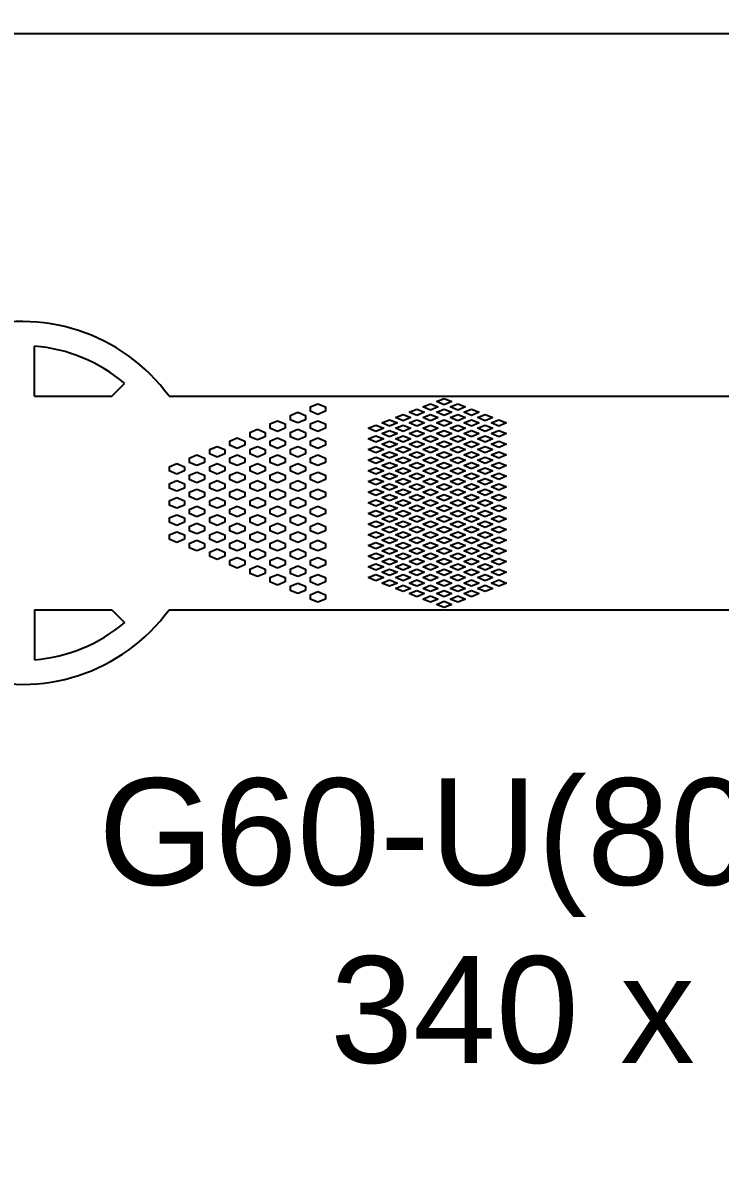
# Model space of a CAD drawing. Header units: inches. Extents: x -271009 to 5700, y -37000 to 38138.
# Drawn here: x -133900 to -130583, y 11850 to 17255 of the extents above; entities that cross this region are included whole.
import ezdxf

# ---------------------------------------------------------------- set-up
doc = ezdxf.new("R2010")
doc.units = ezdxf.units.IN
doc.header["$MEASUREMENT"] = 0
doc.styles.get("Standard").update_dxf_attribs({"font": 'arial.ttf'})

msp = doc.modelspace()

# ---------------------------------------------------------------- linework, layer by layer
for p, q in [((-133844, 15478.7), (-133844, 15716.8)), ((-133475.4, 15478.7), (-133415.1, 15539.1)), ((-133844, 15478.7), (-133475.4, 15478.7)), ((-133203.9, 15478.7), (-130247.5, 15478.7)), ((-131931.6, 15453.4), (-131895, 15468.6)), ((-131895, 15468.6), (-131858.5, 15453.4)), ((-132532.4, 15428), (-132495.9, 15443.2)), ((-132532.4, 15428), (-132532.4, 15407.7)), ((-132495.9, 15392.5), (-132532.4, 15407.7)), ((-132495.9, 15443.2), (-132459.4, 15428)), ((-132459.4, 15407.7), (-132495.9, 15392.5)), ((-132459.4, 15428), (-132459.4, 15407.7)), ((-132061.5, 15402.6), (-132024.9, 15417.8)), ((-132024.9, 15417.8), (-131988.4, 15402.6)), ((-131996.5, 15428), (-131960, 15443.2)), ((-131960, 15412.8), (-131996.5, 15428)), ((-131960, 15443.2), (-131923.4, 15428)), ((-131923.4, 15428), (-131960, 15412.8)), ((-131895, 15438.1), (-131931.6, 15453.4)), ((-131931.6, 15402.6), (-131895, 15417.8)), ((-131858.5, 15453.4), (-131895, 15438.1)), ((-131895, 15417.8), (-131858.5, 15402.6)), ((-131866.6, 15428), (-131830.1, 15443.2)), ((-131830.1, 15412.8), (-131866.6, 15428)), ((-131830.1, 15443.2), (-131793.5, 15428)), ((-131793.5, 15428), (-131830.1, 15412.8)), ((-131801.6, 15402.6), (-131765.1, 15417.8)), ((-131765.1, 15417.8), (-131728.6, 15402.6)), ((-132724.3, 15346.8), (-132687.7, 15362)), ((-132687.7, 15362), (-132651.2, 15346.8)), ((-132628.3, 15387.4), (-132591.8, 15402.6)), ((-132628.3, 15387.4), (-132628.3, 15367.1)), ((-132591.8, 15351.9), (-132628.3, 15367.1)), ((-132591.8, 15402.6), (-132555.3, 15387.4)), ((-132555.3, 15367.1), (-132591.8, 15351.9)), ((-132555.3, 15387.4), (-132555.3, 15367.1)), ((-132532.4, 15346.8), (-132495.9, 15362)), ((-132495.9, 15362), (-132459.4, 15346.8)), ((-132191.4, 15351.9), (-132154.9, 15367.1)), ((-132154.9, 15336.6), (-132191.4, 15351.9)), ((-132154.9, 15367.1), (-132118.3, 15351.9)), ((-132118.3, 15351.9), (-132154.9, 15336.6)), ((-132126.4, 15377.2), (-132089.9, 15392.5)), ((-132089.9, 15362), (-132126.4, 15377.2)), ((-132089.9, 15392.5), (-132053.4, 15377.2)), ((-132053.4, 15377.2), (-132089.9, 15362)), ((-132024.9, 15387.4), (-132061.5, 15402.6)), ((-132061.5, 15351.9), (-132024.9, 15367.1)), ((-132024.9, 15336.6), (-132061.5, 15351.9)), ((-131988.4, 15402.6), (-132024.9, 15387.4)), ((-132024.9, 15367.1), (-131988.4, 15351.9)), ((-131988.4, 15351.9), (-132024.9, 15336.6)), ((-131996.5, 15377.2), (-131960, 15392.5)), ((-131960, 15362), (-131996.5, 15377.2)), ((-131960, 15392.5), (-131923.4, 15377.2)), ((-131923.4, 15377.2), (-131960, 15362)), ((-131895, 15387.4), (-131931.6, 15402.6)), ((-131931.6, 15351.9), (-131895, 15367.1)), ((-131895, 15336.6), (-131931.6, 15351.9)), ((-131858.5, 15402.6), (-131895, 15387.4)), ((-131895, 15367.1), (-131858.5, 15351.9)), ((-131858.5, 15351.9), (-131895, 15336.6)), ((-131866.6, 15377.2), (-131830.1, 15392.5)), ((-131830.1, 15362), (-131866.6, 15377.2)), ((-131830.1, 15392.5), (-131793.5, 15377.2)), ((-131793.5, 15377.2), (-131830.1, 15362)), ((-131765.1, 15387.4), (-131801.6, 15402.6)), ((-131801.6, 15351.9), (-131765.1, 15367.1)), ((-131765.1, 15336.6), (-131801.6, 15351.9)), ((-131728.6, 15402.6), (-131765.1, 15387.4)), ((-131765.1, 15367.1), (-131728.6, 15351.9)), ((-131728.6, 15351.9), (-131765.1, 15336.6)), ((-131736.7, 15377.2), (-131700.1, 15392.5)), ((-131700.1, 15362), (-131736.7, 15377.2)), ((-131700.1, 15392.5), (-131663.6, 15377.2)), ((-131663.6, 15377.2), (-131700.1, 15362)), ((-131671.7, 15351.9), (-131635.2, 15367.1)), ((-131635.2, 15336.6), (-131671.7, 15351.9)), ((-131635.2, 15367.1), (-131598.6, 15351.9)), ((-131598.6, 15351.9), (-131635.2, 15336.6)), ((-132820.2, 15306.2), (-132783.6, 15321.4)), ((-132820.2, 15306.2), (-132820.2, 15285.9)), ((-132783.6, 15321.4), (-132747.1, 15306.2)), ((-132747.1, 15306.2), (-132747.1, 15285.9)), ((-132724.3, 15346.8), (-132724.3, 15326.5)), ((-132687.7, 15311.3), (-132724.3, 15326.5)), ((-132651.2, 15326.5), (-132687.7, 15311.3)), ((-132651.2, 15346.8), (-132651.2, 15326.5)), ((-132628.3, 15306.2), (-132591.8, 15321.4)), ((-132628.3, 15306.2), (-132628.3, 15285.9)), ((-132591.8, 15321.4), (-132555.3, 15306.2)), ((-132555.3, 15306.2), (-132555.3, 15285.9)), ((-132532.4, 15346.8), (-132532.4, 15326.5)), ((-132495.9, 15311.3), (-132532.4, 15326.5)), ((-132459.4, 15326.5), (-132495.9, 15311.3)), ((-132459.4, 15346.8), (-132459.4, 15326.5)), ((-132256.4, 15326.5), (-132219.8, 15341.7)), ((-132219.8, 15311.3), (-132256.4, 15326.5)), ((-132219.8, 15341.7), (-132183.3, 15326.5)), ((-132183.3, 15326.5), (-132219.8, 15311.3)), ((-132191.4, 15301.1), (-132154.9, 15316.3)), ((-132154.9, 15285.9), (-132191.4, 15301.1)), ((-132154.9, 15316.3), (-132118.3, 15301.1)), ((-132118.3, 15301.1), (-132154.9, 15285.9)), ((-132126.4, 15326.5), (-132089.9, 15341.7)), ((-132089.9, 15311.3), (-132126.4, 15326.5)), ((-132089.9, 15341.7), (-132053.4, 15326.5)), ((-132053.4, 15326.5), (-132089.9, 15311.3)), ((-132061.5, 15301.1), (-132024.9, 15316.3)), ((-132024.9, 15285.9), (-132061.5, 15301.1)), ((-132024.9, 15316.3), (-131988.4, 15301.1)), ((-131988.4, 15301.1), (-132024.9, 15285.9)), ((-131996.5, 15326.5), (-131960, 15341.7)), ((-131960, 15311.3), (-131996.5, 15326.5)), ((-131960, 15341.7), (-131923.4, 15326.5)), ((-131923.4, 15326.5), (-131960, 15311.3)), ((-131931.6, 15301.1), (-131895, 15316.3)), ((-131895, 15285.9), (-131931.6, 15301.1)), ((-131895, 15316.3), (-131858.5, 15301.1)), ((-131858.5, 15301.1), (-131895, 15285.9)), ((-131866.6, 15326.5), (-131830.1, 15341.7)), ((-131830.1, 15311.3), (-131866.6, 15326.5)), ((-131830.1, 15341.7), (-131793.5, 15326.5)), ((-131793.5, 15326.5), (-131830.1, 15311.3)), ((-131801.6, 15301.1), (-131765.1, 15316.3)), ((-131765.1, 15285.9), (-131801.6, 15301.1)), ((-131765.1, 15316.3), (-131728.6, 15301.1)), ((-131728.6, 15301.1), (-131765.1, 15285.9)), ((-131736.7, 15326.5), (-131700.1, 15341.7)), ((-131700.1, 15311.3), (-131736.7, 15326.5)), ((-131700.1, 15341.7), (-131663.6, 15326.5)), ((-131663.6, 15326.5), (-131700.1, 15311.3)), ((-131671.7, 15301.1), (-131635.2, 15316.3)), ((-131635.2, 15285.9), (-131671.7, 15301.1)), ((-131635.2, 15316.3), (-131598.6, 15301.1)), ((-131598.6, 15301.1), (-131635.2, 15285.9)), ((-132916.1, 15265.6), (-132879.6, 15280.8)), ((-132916.1, 15265.6), (-132916.1, 15245.3)), ((-132879.6, 15230.1), (-132916.1, 15245.3)), ((-132879.6, 15280.8), (-132843, 15265.6)), ((-132843, 15245.3), (-132879.6, 15230.1)), ((-132843, 15265.6), (-132843, 15245.3)), ((-132783.6, 15270.7), (-132820.2, 15285.9)), ((-132747.1, 15285.9), (-132783.6, 15270.7)), ((-132724.3, 15265.6), (-132687.7, 15280.8)), ((-132724.3, 15265.6), (-132724.3, 15245.3)), ((-132687.7, 15230.1), (-132724.3, 15245.3)), ((-132687.7, 15280.8), (-132651.2, 15265.6)), ((-132651.2, 15245.3), (-132687.7, 15230.1)), ((-132651.2, 15265.6), (-132651.2, 15245.3)), ((-132591.8, 15270.7), (-132628.3, 15285.9)), ((-132555.3, 15285.9), (-132591.8, 15270.7)), ((-132532.4, 15265.6), (-132495.9, 15280.8)), ((-132532.4, 15265.6), (-132532.4, 15245.3)), ((-132495.9, 15230.1), (-132532.4, 15245.3)), ((-132495.9, 15280.8), (-132459.4, 15265.6)), ((-132459.4, 15245.3), (-132495.9, 15230.1)), ((-132459.4, 15265.6), (-132459.4, 15245.3)), ((-132256.4, 15275.7), (-132219.8, 15291)), ((-132219.8, 15260.5), (-132256.4, 15275.7)), ((-132219.8, 15291), (-132183.3, 15275.7)), ((-132183.3, 15275.7), (-132219.8, 15260.5)), ((-132191.4, 15250.4), (-132154.9, 15265.6)), ((-132154.9, 15235.1), (-132191.4, 15250.4)), ((-132154.9, 15265.6), (-132118.3, 15250.4)), ((-132118.3, 15250.4), (-132154.9, 15235.1)), ((-132126.4, 15275.7), (-132089.9, 15291)), ((-132089.9, 15260.5), (-132126.4, 15275.7)), ((-132089.9, 15291), (-132053.4, 15275.7)), ((-132053.4, 15275.7), (-132089.9, 15260.5)), ((-132061.5, 15250.4), (-132024.9, 15265.6)), ((-132024.9, 15235.1), (-132061.5, 15250.4)), ((-132024.9, 15265.6), (-131988.4, 15250.4)), ((-131988.4, 15250.4), (-132024.9, 15235.1)), ((-131996.5, 15275.7), (-131960, 15291)), ((-131960, 15260.5), (-131996.5, 15275.7)), ((-131960, 15291), (-131923.4, 15275.7)), ((-131923.4, 15275.7), (-131960, 15260.5)), ((-131931.6, 15250.4), (-131895, 15265.6)), ((-131895, 15235.1), (-131931.6, 15250.4)), ((-131895, 15265.6), (-131858.5, 15250.4)), ((-131858.5, 15250.4), (-131895, 15235.1)), ((-131866.6, 15275.7), (-131830.1, 15291)), ((-131830.1, 15260.5), (-131866.6, 15275.7)), ((-131830.1, 15291), (-131793.5, 15275.7)), ((-131793.5, 15275.7), (-131830.1, 15260.5)), ((-131801.6, 15250.4), (-131765.1, 15265.6)), ((-131765.1, 15235.1), (-131801.6, 15250.4)), ((-131765.1, 15265.6), (-131728.6, 15250.4)), ((-131728.6, 15250.4), (-131765.1, 15235.1)), ((-131736.7, 15275.7), (-131700.1, 15291)), ((-131700.1, 15260.5), (-131736.7, 15275.7)), ((-131700.1, 15291), (-131663.6, 15275.7)), ((-131663.6, 15275.7), (-131700.1, 15260.5)), ((-131671.7, 15250.4), (-131635.2, 15265.6)), ((-131635.2, 15235.1), (-131671.7, 15250.4)), ((-131635.2, 15265.6), (-131598.6, 15250.4)), ((-131598.6, 15250.4), (-131635.2, 15235.1)), ((-133107.9, 15184.4), (-133071.4, 15199.6)), ((-133071.4, 15199.6), (-133034.9, 15184.4)), ((-133012, 15225), (-132975.5, 15240.2)), ((-133012, 15225), (-133012, 15204.7)), ((-132975.5, 15189.5), (-133012, 15204.7)), ((-132975.5, 15240.2), (-132938.9, 15225)), ((-132938.9, 15204.7), (-132975.5, 15189.5)), ((-132938.9, 15225), (-132938.9, 15204.7)), ((-132916.1, 15184.4), (-132879.6, 15199.6)), ((-132879.6, 15199.6), (-132843, 15184.4)), ((-132820.2, 15225), (-132783.6, 15240.2)), ((-132820.2, 15225), (-132820.2, 15204.7)), ((-132783.6, 15189.5), (-132820.2, 15204.7)), ((-132783.6, 15240.2), (-132747.1, 15225)), ((-132747.1, 15204.7), (-132783.6, 15189.5)), ((-132747.1, 15225), (-132747.1, 15204.7)), ((-132724.3, 15184.4), (-132687.7, 15199.6)), ((-132687.7, 15199.6), (-132651.2, 15184.4)), ((-132628.3, 15225), (-132591.8, 15240.2)), ((-132628.3, 15225), (-132628.3, 15204.7)), ((-132591.8, 15189.5), (-132628.3, 15204.7)), ((-132591.8, 15240.2), (-132555.3, 15225)), ((-132555.3, 15204.7), (-132591.8, 15189.5)), ((-132555.3, 15225), (-132555.3, 15204.7)), ((-132532.4, 15184.4), (-132495.9, 15199.6)), ((-132495.9, 15199.6), (-132459.4, 15184.4)), ((-132256.4, 15225), (-132219.8, 15240.2)), ((-132219.8, 15209.8), (-132256.4, 15225)), ((-132256.4, 15174.2), (-132219.8, 15189.5)), ((-132219.8, 15240.2), (-132183.3, 15225)), ((-132183.3, 15225), (-132219.8, 15209.8)), ((-132219.8, 15189.5), (-132183.3, 15174.2)), ((-132191.4, 15199.6), (-132154.9, 15214.8)), ((-132154.9, 15184.4), (-132191.4, 15199.6)), ((-132154.9, 15214.8), (-132118.3, 15199.6)), ((-132118.3, 15199.6), (-132154.9, 15184.4)), ((-132126.4, 15225), (-132089.9, 15240.2)), ((-132089.9, 15209.8), (-132126.4, 15225)), ((-132126.4, 15174.2), (-132089.9, 15189.5)), ((-132089.9, 15240.2), (-132053.4, 15225)), ((-132053.4, 15225), (-132089.9, 15209.8)), ((-132089.9, 15189.5), (-132053.4, 15174.2)), ((-132061.5, 15199.6), (-132024.9, 15214.8)), ((-132024.9, 15184.4), (-132061.5, 15199.6)), ((-132024.9, 15214.8), (-131988.4, 15199.6)), ((-131988.4, 15199.6), (-132024.9, 15184.4)), ((-131996.5, 15225), (-131960, 15240.2)), ((-131960, 15209.8), (-131996.5, 15225)), ((-131996.5, 15174.2), (-131960, 15189.5)), ((-131960, 15240.2), (-131923.4, 15225)), ((-131923.4, 15225), (-131960, 15209.8)), ((-131960, 15189.5), (-131923.4, 15174.2)), ((-131931.6, 15199.6), (-131895, 15214.8)), ((-131895, 15184.4), (-131931.6, 15199.6)), ((-131895, 15214.8), (-131858.5, 15199.6)), ((-131858.5, 15199.6), (-131895, 15184.4)), ((-131866.6, 15225), (-131830.1, 15240.2)), ((-131830.1, 15209.8), (-131866.6, 15225)), ((-131866.6, 15174.2), (-131830.1, 15189.5)), ((-131830.1, 15240.2), (-131793.5, 15225)), ((-131793.5, 15225), (-131830.1, 15209.8)), ((-131830.1, 15189.5), (-131793.5, 15174.2)), ((-131801.6, 15199.6), (-131765.1, 15214.8)), ((-131765.1, 15184.4), (-131801.6, 15199.6)), ((-131765.1, 15214.8), (-131728.6, 15199.6)), ((-131728.6, 15199.6), (-131765.1, 15184.4)), ((-131736.7, 15225), (-131700.1, 15240.2)), ((-131700.1, 15209.8), (-131736.7, 15225)), ((-131736.7, 15174.2), (-131700.1, 15189.5)), ((-131700.1, 15240.2), (-131663.6, 15225)), ((-131663.6, 15225), (-131700.1, 15209.8)), ((-131700.1, 15189.5), (-131663.6, 15174.2)), ((-131671.7, 15199.6), (-131635.2, 15214.8)), ((-131635.2, 15184.4), (-131671.7, 15199.6)), ((-131635.2, 15214.8), (-131598.6, 15199.6)), ((-131598.6, 15199.6), (-131635.2, 15184.4)), ((-133203.9, 15143.8), (-133167.3, 15159)), ((-133203.9, 15143.8), (-133203.9, 15123.5)), ((-133167.3, 15159), (-133130.8, 15143.8)), ((-133130.8, 15143.8), (-133130.8, 15123.5)), ((-133107.9, 15184.4), (-133107.9, 15164.1)), ((-133071.4, 15148.9), (-133107.9, 15164.1)), ((-133034.9, 15164.1), (-133071.4, 15148.9)), ((-133034.9, 15184.4), (-133034.9, 15164.1)), ((-133012, 15143.8), (-132975.5, 15159)), ((-133012, 15143.8), (-133012, 15123.5)), ((-132975.5, 15159), (-132938.9, 15143.8)), ((-132938.9, 15143.8), (-132938.9, 15123.5)), ((-132916.1, 15184.4), (-132916.1, 15164.1)), ((-132879.6, 15148.9), (-132916.1, 15164.1)), ((-132843, 15164.1), (-132879.6, 15148.9)), ((-132843, 15184.4), (-132843, 15164.1)), ((-132820.2, 15143.8), (-132783.6, 15159)), ((-132820.2, 15143.8), (-132820.2, 15123.5)), ((-132783.6, 15159), (-132747.1, 15143.8)), ((-132747.1, 15143.8), (-132747.1, 15123.5)), ((-132724.3, 15184.4), (-132724.3, 15164.1)), ((-132687.7, 15148.9), (-132724.3, 15164.1)), ((-132651.2, 15164.1), (-132687.7, 15148.9)), ((-132651.2, 15184.4), (-132651.2, 15164.1)), ((-132628.3, 15143.8), (-132591.8, 15159)), ((-132628.3, 15143.8), (-132628.3, 15123.5)), ((-132591.8, 15159), (-132555.3, 15143.8)), ((-132555.3, 15143.8), (-132555.3, 15123.5)), ((-132532.4, 15184.4), (-132532.4, 15164.1)), ((-132495.9, 15148.9), (-132532.4, 15164.1)), ((-132459.4, 15164.1), (-132495.9, 15148.9)), ((-132459.4, 15184.4), (-132459.4, 15164.1)), ((-132219.8, 15159), (-132256.4, 15174.2)), ((-132256.4, 15123.5), (-132219.8, 15138.7)), ((-132183.3, 15174.2), (-132219.8, 15159)), ((-132219.8, 15138.7), (-132183.3, 15123.5)), ((-132191.4, 15148.9), (-132154.9, 15164.1)), ((-132154.9, 15133.6), (-132191.4, 15148.9)), ((-132154.9, 15164.1), (-132118.3, 15148.9)), ((-132118.3, 15148.9), (-132154.9, 15133.6)), ((-132089.9, 15159), (-132126.4, 15174.2)), ((-132126.4, 15123.5), (-132089.9, 15138.7)), ((-132053.4, 15174.2), (-132089.9, 15159)), ((-132089.9, 15138.7), (-132053.4, 15123.5)), ((-132061.5, 15148.9), (-132024.9, 15164.1)), ((-132024.9, 15133.6), (-132061.5, 15148.9)), ((-132024.9, 15164.1), (-131988.4, 15148.9)), ((-131988.4, 15148.9), (-132024.9, 15133.6)), ((-131960, 15159), (-131996.5, 15174.2)), ((-131996.5, 15123.5), (-131960, 15138.7)), ((-131923.4, 15174.2), (-131960, 15159)), ((-131960, 15138.7), (-131923.4, 15123.5)), ((-131931.6, 15148.9), (-131895, 15164.1)), ((-131895, 15133.6), (-131931.6, 15148.9)), ((-131895, 15164.1), (-131858.5, 15148.9)), ((-131858.5, 15148.9), (-131895, 15133.6)), ((-131830.1, 15159), (-131866.6, 15174.2)), ((-131866.6, 15123.5), (-131830.1, 15138.7)), ((-131793.5, 15174.2), (-131830.1, 15159)), ((-131830.1, 15138.7), (-131793.5, 15123.5)), ((-131801.6, 15148.9), (-131765.1, 15164.1)), ((-131765.1, 15133.6), (-131801.6, 15148.9)), ((-131765.1, 15164.1), (-131728.6, 15148.9)), ((-131728.6, 15148.9), (-131765.1, 15133.6)), ((-131700.1, 15159), (-131736.7, 15174.2)), ((-131736.7, 15123.5), (-131700.1, 15138.7)), ((-131663.6, 15174.2), (-131700.1, 15159)), ((-131700.1, 15138.7), (-131663.6, 15123.5)), ((-131671.7, 15148.9), (-131635.2, 15164.1)), ((-131635.2, 15133.6), (-131671.7, 15148.9)), ((-131635.2, 15164.1), (-131598.6, 15148.9)), ((-131598.6, 15148.9), (-131635.2, 15133.6)), ((-133167.3, 15108.3), (-133203.9, 15123.5)), ((-133130.8, 15123.5), (-133167.3, 15108.3)), ((-133107.9, 15103.2), (-133071.4, 15118.4)), ((-133107.9, 15103.2), (-133107.9, 15082.9)), ((-133071.4, 15067.7), (-133107.9, 15082.9)), ((-133071.4, 15118.4), (-133034.9, 15103.2)), ((-133034.9, 15082.9), (-133071.4, 15067.7)), ((-133034.9, 15103.2), (-133034.9, 15082.9)), ((-132975.5, 15108.3), (-133012, 15123.5)), ((-132938.9, 15123.5), (-132975.5, 15108.3)), ((-132916.1, 15103.2), (-132879.6, 15118.4)), ((-132916.1, 15103.2), (-132916.1, 15082.9)), ((-132879.6, 15067.7), (-132916.1, 15082.9)), ((-132879.6, 15118.4), (-132843, 15103.2)), ((-132843, 15082.9), (-132879.6, 15067.7)), ((-132843, 15103.2), (-132843, 15082.9)), ((-132783.6, 15108.3), (-132820.2, 15123.5)), ((-132747.1, 15123.5), (-132783.6, 15108.3)), ((-132724.3, 15103.2), (-132687.7, 15118.4)), ((-132724.3, 15103.2), (-132724.3, 15082.9)), ((-132687.7, 15067.7), (-132724.3, 15082.9)), ((-132687.7, 15118.4), (-132651.2, 15103.2)), ((-132651.2, 15082.9), (-132687.7, 15067.7)), ((-132651.2, 15103.2), (-132651.2, 15082.9)), ((-132591.8, 15108.3), (-132628.3, 15123.5)), ((-132555.3, 15123.5), (-132591.8, 15108.3)), ((-132532.4, 15103.2), (-132495.9, 15118.4)), ((-132532.4, 15103.2), (-132532.4, 15082.9)), ((-132495.9, 15067.7), (-132532.4, 15082.9)), ((-132495.9, 15118.4), (-132459.4, 15103.2)), ((-132459.4, 15082.9), (-132495.9, 15067.7)), ((-132459.4, 15103.2), (-132459.4, 15082.9)), ((-132219.8, 15108.3), (-132256.4, 15123.5)), ((-132256.4, 15072.7), (-132219.8, 15088)), ((-132183.3, 15123.5), (-132219.8, 15108.3)), ((-132219.8, 15088), (-132183.3, 15072.7)), ((-132191.4, 15098.1), (-132154.9, 15113.3)), ((-132154.9, 15082.9), (-132191.4, 15098.1)), ((-132154.9, 15113.3), (-132118.3, 15098.1)), ((-132118.3, 15098.1), (-132154.9, 15082.9)), ((-132089.9, 15108.3), (-132126.4, 15123.5)), ((-132126.4, 15072.7), (-132089.9, 15088)), ((-132053.4, 15123.5), (-132089.9, 15108.3)), ((-132089.9, 15088), (-132053.4, 15072.7)), ((-132061.5, 15098.1), (-132024.9, 15113.3)), ((-132024.9, 15082.9), (-132061.5, 15098.1)), ((-132024.9, 15113.3), (-131988.4, 15098.1)), ((-131988.4, 15098.1), (-132024.9, 15082.9)), ((-131960, 15108.3), (-131996.5, 15123.5)), ((-131996.5, 15072.7), (-131960, 15088)), ((-131923.4, 15123.5), (-131960, 15108.3)), ((-131960, 15088), (-131923.4, 15072.7)), ((-131931.6, 15098.1), (-131895, 15113.3)), ((-131895, 15082.9), (-131931.6, 15098.1)), ((-131895, 15113.3), (-131858.5, 15098.1)), ((-131858.5, 15098.1), (-131895, 15082.9)), ((-131830.1, 15108.3), (-131866.6, 15123.5)), ((-131866.6, 15072.7), (-131830.1, 15088)), ((-131793.5, 15123.5), (-131830.1, 15108.3)), ((-131830.1, 15088), (-131793.5, 15072.7)), ((-131801.6, 15098.1), (-131765.1, 15113.3)), ((-131765.1, 15082.9), (-131801.6, 15098.1)), ((-131765.1, 15113.3), (-131728.6, 15098.1)), ((-131728.6, 15098.1), (-131765.1, 15082.9)), ((-131700.1, 15108.3), (-131736.7, 15123.5)), ((-131736.7, 15072.7), (-131700.1, 15088)), ((-131663.6, 15123.5), (-131700.1, 15108.3)), ((-131700.1, 15088), (-131663.6, 15072.7)), ((-131671.7, 15098.1), (-131635.2, 15113.3)), ((-131635.2, 15082.9), (-131671.7, 15098.1)), ((-131635.2, 15113.3), (-131598.6, 15098.1)), ((-131598.6, 15098.1), (-131635.2, 15082.9)), ((-133203.9, 15062.6), (-133167.3, 15077.8)), ((-133203.9, 15062.6), (-133203.9, 15042.3)), ((-133167.3, 15027.1), (-133203.9, 15042.3)), ((-133167.3, 15077.8), (-133130.8, 15062.6)), ((-133130.8, 15042.3), (-133167.3, 15027.1)), ((-133130.8, 15062.6), (-133130.8, 15042.3)), ((-133107.9, 15022), (-133071.4, 15037.2)), ((-133071.4, 15037.2), (-133034.9, 15022)), ((-133012, 15062.6), (-132975.5, 15077.8)), ((-133012, 15062.6), (-133012, 15042.3)), ((-132975.5, 15027.1), (-133012, 15042.3)), ((-132975.5, 15077.8), (-132938.9, 15062.6)), ((-132938.9, 15042.3), (-132975.5, 15027.1)), ((-132938.9, 15062.6), (-132938.9, 15042.3)), ((-132916.1, 15022), (-132879.6, 15037.2)), ((-132879.6, 15037.2), (-132843, 15022)), ((-132820.2, 15062.6), (-132783.6, 15077.8)), ((-132820.2, 15062.6), (-132820.2, 15042.3)), ((-132783.6, 15027.1), (-132820.2, 15042.3)), ((-132783.6, 15077.8), (-132747.1, 15062.6)), ((-132747.1, 15042.3), (-132783.6, 15027.1)), ((-132747.1, 15062.6), (-132747.1, 15042.3)), ((-132724.3, 15022), (-132687.7, 15037.2)), ((-132687.7, 15037.2), (-132651.2, 15022)), ((-132628.3, 15062.6), (-132591.8, 15077.8)), ((-132628.3, 15062.6), (-132628.3, 15042.3)), ((-132591.8, 15027.1), (-132628.3, 15042.3)), ((-132591.8, 15077.8), (-132555.3, 15062.6)), ((-132555.3, 15042.3), (-132591.8, 15027.1)), ((-132555.3, 15062.6), (-132555.3, 15042.3)), ((-132532.4, 15022), (-132495.9, 15037.2)), ((-132495.9, 15037.2), (-132459.4, 15022)), ((-132219.8, 15057.5), (-132256.4, 15072.7)), ((-132256.4, 15022), (-132219.8, 15037.2)), ((-132183.3, 15072.7), (-132219.8, 15057.5)), ((-132219.8, 15037.2), (-132183.3, 15022)), ((-132191.4, 15047.4), (-132154.9, 15062.6)), ((-132154.9, 15032.1), (-132191.4, 15047.4)), ((-132154.9, 15062.6), (-132118.3, 15047.4)), ((-132118.3, 15047.4), (-132154.9, 15032.1)), ((-132089.9, 15057.5), (-132126.4, 15072.7)), ((-132126.4, 15022), (-132089.9, 15037.2)), ((-132053.4, 15072.7), (-132089.9, 15057.5)), ((-132089.9, 15037.2), (-132053.4, 15022)), ((-132061.5, 15047.4), (-132024.9, 15062.6)), ((-132024.9, 15032.1), (-132061.5, 15047.4)), ((-132024.9, 15062.6), (-131988.4, 15047.4)), ((-131988.4, 15047.4), (-132024.9, 15032.1)), ((-131960, 15057.5), (-131996.5, 15072.7)), ((-131996.5, 15022), (-131960, 15037.2)), ((-131923.4, 15072.7), (-131960, 15057.5)), ((-131960, 15037.2), (-131923.4, 15022)), ((-131931.6, 15047.4), (-131895, 15062.6)), ((-131895, 15032.1), (-131931.6, 15047.4)), ((-131895, 15062.6), (-131858.5, 15047.4)), ((-131858.5, 15047.4), (-131895, 15032.1)), ((-131830.1, 15057.5), (-131866.6, 15072.7)), ((-131866.6, 15022), (-131830.1, 15037.2)), ((-131793.5, 15072.7), (-131830.1, 15057.5)), ((-131830.1, 15037.2), (-131793.5, 15022)), ((-131801.6, 15047.4), (-131765.1, 15062.6)), ((-131765.1, 15032.1), (-131801.6, 15047.4)), ((-131765.1, 15062.6), (-131728.6, 15047.4)), ((-131728.6, 15047.4), (-131765.1, 15032.1)), ((-131700.1, 15057.5), (-131736.7, 15072.7)), ((-131736.7, 15022), (-131700.1, 15037.2)), ((-131663.6, 15072.7), (-131700.1, 15057.5)), ((-131700.1, 15037.2), (-131663.6, 15022)), ((-131671.7, 15047.4), (-131635.2, 15062.6)), ((-131635.2, 15032.1), (-131671.7, 15047.4)), ((-131635.2, 15062.6), (-131598.6, 15047.4)), ((-131598.6, 15047.4), (-131635.2, 15032.1)), ((-133203.9, 14981.4), (-133167.3, 14996.6)), ((-133203.9, 14981.4), (-133203.9, 14961.1)), ((-133167.3, 14996.6), (-133130.8, 14981.4)), ((-133130.8, 14981.4), (-133130.8, 14961.1)), ((-133107.9, 15022), (-133107.9, 15001.7)), ((-133071.4, 14986.5), (-133107.9, 15001.7)), ((-133034.9, 15001.7), (-133071.4, 14986.5)), ((-133034.9, 15022), (-133034.9, 15001.7)), ((-133012, 14981.4), (-132975.5, 14996.6)), ((-133012, 14981.4), (-133012, 14961.1)), ((-132975.5, 14996.6), (-132938.9, 14981.4)), ((-132938.9, 14981.4), (-132938.9, 14961.1)), ((-132916.1, 15022), (-132916.1, 15001.7)), ((-132879.6, 14986.5), (-132916.1, 15001.7)), ((-132843, 15001.7), (-132879.6, 14986.5)), ((-132843, 15022), (-132843, 15001.7)), ((-132820.2, 14981.4), (-132783.6, 14996.6)), ((-132820.2, 14981.4), (-132820.2, 14961.1)), ((-132783.6, 14996.6), (-132747.1, 14981.4)), ((-132747.1, 14981.4), (-132747.1, 14961.1)), ((-132724.3, 15022), (-132724.3, 15001.7)), ((-132687.7, 14986.5), (-132724.3, 15001.7)), ((-132651.2, 15001.7), (-132687.7, 14986.5)), ((-132651.2, 15022), (-132651.2, 15001.7)), ((-132628.3, 14981.4), (-132591.8, 14996.6)), ((-132628.3, 14981.4), (-132628.3, 14961.1)), ((-132591.8, 14996.6), (-132555.3, 14981.4)), ((-132555.3, 14981.4), (-132555.3, 14961.1)), ((-132532.4, 15022), (-132532.4, 15001.7)), ((-132495.9, 14986.5), (-132532.4, 15001.7)), ((-132459.4, 15001.7), (-132495.9, 14986.5)), ((-132459.4, 15022), (-132459.4, 15001.7)), ((-132219.8, 15006.8), (-132256.4, 15022)), ((-132256.4, 14971.2), (-132219.8, 14986.5)), ((-132183.3, 15022), (-132219.8, 15006.8)), ((-132219.8, 14986.5), (-132183.3, 14971.2)), ((-132191.4, 14996.6), (-132154.9, 15011.8)), ((-132154.9, 14981.4), (-132191.4, 14996.6)), ((-132154.9, 15011.8), (-132118.3, 14996.6)), ((-132118.3, 14996.6), (-132154.9, 14981.4)), ((-132089.9, 15006.8), (-132126.4, 15022)), ((-132126.4, 14971.2), (-132089.9, 14986.5)), ((-132053.4, 15022), (-132089.9, 15006.8)), ((-132089.9, 14986.5), (-132053.4, 14971.2)), ((-132061.5, 14996.6), (-132024.9, 15011.8)), ((-132024.9, 14981.4), (-132061.5, 14996.6)), ((-132024.9, 15011.8), (-131988.4, 14996.6)), ((-131988.4, 14996.6), (-132024.9, 14981.4)), ((-131960, 15006.8), (-131996.5, 15022)), ((-131996.5, 14971.2), (-131960, 14986.5)), ((-131923.4, 15022), (-131960, 15006.8)), ((-131960, 14986.5), (-131923.4, 14971.2)), ((-131931.6, 14996.6), (-131895, 15011.8)), ((-131895, 14981.4), (-131931.6, 14996.6)), ((-131895, 15011.8), (-131858.5, 14996.6)), ((-131858.5, 14996.6), (-131895, 14981.4)), ((-131830.1, 15006.8), (-131866.6, 15022)), ((-131866.6, 14971.2), (-131830.1, 14986.5)), ((-131793.5, 15022), (-131830.1, 15006.8)), ((-131830.1, 14986.5), (-131793.5, 14971.2)), ((-131801.6, 14996.6), (-131765.1, 15011.8)), ((-131765.1, 14981.4), (-131801.6, 14996.6)), ((-131765.1, 15011.8), (-131728.6, 14996.6)), ((-131728.6, 14996.6), (-131765.1, 14981.4)), ((-131700.1, 15006.8), (-131736.7, 15022)), ((-131736.7, 14971.2), (-131700.1, 14986.5)), ((-131663.6, 15022), (-131700.1, 15006.8)), ((-131700.1, 14986.5), (-131663.6, 14971.2)), ((-131671.7, 14996.6), (-131635.2, 15011.8)), ((-131635.2, 14981.4), (-131671.7, 14996.6)), ((-131635.2, 15011.8), (-131598.6, 14996.6)), ((-131598.6, 14996.6), (-131635.2, 14981.4)), ((-133167.3, 14945.9), (-133203.9, 14961.1)), ((-133130.8, 14961.1), (-133167.3, 14945.9)), ((-133107.9, 14940.8), (-133071.4, 14956)), ((-133107.9, 14940.8), (-133107.9, 14920.5)), ((-133071.4, 14905.3), (-133107.9, 14920.5)), ((-133071.4, 14956), (-133034.9, 14940.8)), ((-133034.9, 14920.5), (-133071.4, 14905.3)), ((-133034.9, 14940.8), (-133034.9, 14920.5)), ((-132975.5, 14945.9), (-133012, 14961.1)), ((-132938.9, 14961.1), (-132975.5, 14945.9)), ((-132916.1, 14940.8), (-132879.6, 14956)), ((-132916.1, 14940.8), (-132916.1, 14920.5)), ((-132879.6, 14905.3), (-132916.1, 14920.5)), ((-132879.6, 14956), (-132843, 14940.8)), ((-132843, 14920.5), (-132879.6, 14905.3)), ((-132843, 14940.8), (-132843, 14920.5)), ((-132783.6, 14945.9), (-132820.2, 14961.1)), ((-132747.1, 14961.1), (-132783.6, 14945.9)), ((-132724.3, 14940.8), (-132687.7, 14956)), ((-132724.3, 14940.8), (-132724.3, 14920.5)), ((-132687.7, 14905.3), (-132724.3, 14920.5)), ((-132687.7, 14956), (-132651.2, 14940.8)), ((-132651.2, 14920.5), (-132687.7, 14905.3)), ((-132651.2, 14940.8), (-132651.2, 14920.5)), ((-132591.8, 14945.9), (-132628.3, 14961.1)), ((-132555.3, 14961.1), (-132591.8, 14945.9)), ((-132532.4, 14940.8), (-132495.9, 14956)), ((-132532.4, 14940.8), (-132532.4, 14920.5)), ((-132495.9, 14905.3), (-132532.4, 14920.5)), ((-132495.9, 14956), (-132459.4, 14940.8)), ((-132459.4, 14920.5), (-132495.9, 14905.3)), ((-132459.4, 14940.8), (-132459.4, 14920.5)), ((-132219.8, 14956), (-132256.4, 14971.2)), ((-132256.4, 14920.5), (-132219.8, 14935.7)), ((-132219.8, 14905.3), (-132256.4, 14920.5)), ((-132183.3, 14971.2), (-132219.8, 14956)), ((-132219.8, 14935.7), (-132183.3, 14920.5)), ((-132183.3, 14920.5), (-132219.8, 14905.3)), ((-132191.4, 14945.9), (-132154.9, 14961.1)), ((-132154.9, 14930.6), (-132191.4, 14945.9)), ((-132154.9, 14961.1), (-132118.3, 14945.9)), ((-132118.3, 14945.9), (-132154.9, 14930.6)), ((-132089.9, 14956), (-132126.4, 14971.2)), ((-132126.4, 14920.5), (-132089.9, 14935.7)), ((-132089.9, 14905.3), (-132126.4, 14920.5)), ((-132053.4, 14971.2), (-132089.9, 14956)), ((-132089.9, 14935.7), (-132053.4, 14920.5)), ((-132053.4, 14920.5), (-132089.9, 14905.3)), ((-132061.5, 14945.9), (-132024.9, 14961.1)), ((-132024.9, 14930.6), (-132061.5, 14945.9)), ((-132024.9, 14961.1), (-131988.4, 14945.9)), ((-131988.4, 14945.9), (-132024.9, 14930.6)), ((-131960, 14956), (-131996.5, 14971.2)), ((-131996.5, 14920.5), (-131960, 14935.7)), ((-131960, 14905.3), (-131996.5, 14920.5)), ((-131923.4, 14971.2), (-131960, 14956)), ((-131960, 14935.7), (-131923.4, 14920.5)), ((-131923.4, 14920.5), (-131960, 14905.3)), ((-131931.6, 14945.9), (-131895, 14961.1)), ((-131895, 14930.6), (-131931.6, 14945.9)), ((-131895, 14961.1), (-131858.5, 14945.9)), ((-131858.5, 14945.9), (-131895, 14930.6)), ((-131830.1, 14956), (-131866.6, 14971.2)), ((-131866.6, 14920.5), (-131830.1, 14935.7)), ((-131830.1, 14905.3), (-131866.6, 14920.5)), ((-131793.5, 14971.2), (-131830.1, 14956)), ((-131830.1, 14935.7), (-131793.5, 14920.5)), ((-131793.5, 14920.5), (-131830.1, 14905.3)), ((-131801.6, 14945.9), (-131765.1, 14961.1)), ((-131765.1, 14930.6), (-131801.6, 14945.9)), ((-131765.1, 14961.1), (-131728.6, 14945.9)), ((-131728.6, 14945.9), (-131765.1, 14930.6)), ((-131700.1, 14956), (-131736.7, 14971.2)), ((-131736.7, 14920.5), (-131700.1, 14935.7)), ((-131700.1, 14905.3), (-131736.7, 14920.5)), ((-131663.6, 14971.2), (-131700.1, 14956)), ((-131700.1, 14935.7), (-131663.6, 14920.5)), ((-131663.6, 14920.5), (-131700.1, 14905.3)), ((-131671.7, 14945.9), (-131635.2, 14961.1)), ((-131635.2, 14930.6), (-131671.7, 14945.9)), ((-131635.2, 14961.1), (-131598.6, 14945.9)), ((-131598.6, 14945.9), (-131635.2, 14930.6)), ((-133203.9, 14900.2), (-133167.3, 14915.4)), ((-133203.9, 14900.2), (-133203.9, 14879.9)), ((-133167.3, 14864.7), (-133203.9, 14879.9)), ((-133167.3, 14915.4), (-133130.8, 14900.2)), ((-133130.8, 14879.9), (-133167.3, 14864.7)), ((-133130.8, 14900.2), (-133130.8, 14879.9)), ((-133107.9, 14859.6), (-133071.4, 14874.8)), ((-133071.4, 14874.8), (-133034.9, 14859.6)), ((-133012, 14900.2), (-132975.5, 14915.4)), ((-133012, 14900.2), (-133012, 14879.9)), ((-132975.5, 14864.7), (-133012, 14879.9)), ((-132975.5, 14915.4), (-132938.9, 14900.2)), ((-132938.9, 14879.9), (-132975.5, 14864.7)), ((-132938.9, 14900.2), (-132938.9, 14879.9)), ((-132916.1, 14859.6), (-132879.6, 14874.8)), ((-132879.6, 14874.8), (-132843, 14859.6)), ((-132820.2, 14900.2), (-132783.6, 14915.4)), ((-132820.2, 14900.2), (-132820.2, 14879.9)), ((-132783.6, 14864.7), (-132820.2, 14879.9)), ((-132783.6, 14915.4), (-132747.1, 14900.2)), ((-132747.1, 14879.9), (-132783.6, 14864.7)), ((-132747.1, 14900.2), (-132747.1, 14879.9)), ((-132724.3, 14859.6), (-132687.7, 14874.8)), ((-132687.7, 14874.8), (-132651.2, 14859.6)), ((-132628.3, 14900.2), (-132591.8, 14915.4)), ((-132628.3, 14900.2), (-132628.3, 14879.9)), ((-132591.8, 14864.7), (-132628.3, 14879.9)), ((-132591.8, 14915.4), (-132555.3, 14900.2)), ((-132555.3, 14879.9), (-132591.8, 14864.7)), ((-132555.3, 14900.2), (-132555.3, 14879.9)), ((-132532.4, 14859.6), (-132495.9, 14874.8)), ((-132495.9, 14874.8), (-132459.4, 14859.6)), ((-132256.4, 14869.7), (-132219.8, 14885)), ((-132219.8, 14854.5), (-132256.4, 14869.7)), ((-132219.8, 14885), (-132183.3, 14869.7)), ((-132183.3, 14869.7), (-132219.8, 14854.5)), ((-132191.4, 14895.1), (-132154.9, 14910.3)), ((-132154.9, 14879.9), (-132191.4, 14895.1)), ((-132154.9, 14910.3), (-132118.3, 14895.1)), ((-132118.3, 14895.1), (-132154.9, 14879.9)), ((-132126.4, 14869.7), (-132089.9, 14885)), ((-132089.9, 14854.5), (-132126.4, 14869.7)), ((-132089.9, 14885), (-132053.4, 14869.7)), ((-132053.4, 14869.7), (-132089.9, 14854.5)), ((-132061.5, 14895.1), (-132024.9, 14910.3)), ((-132024.9, 14879.9), (-132061.5, 14895.1)), ((-132024.9, 14910.3), (-131988.4, 14895.1)), ((-131988.4, 14895.1), (-132024.9, 14879.9)), ((-131996.5, 14869.7), (-131960, 14885)), ((-131960, 14854.5), (-131996.5, 14869.7)), ((-131960, 14885), (-131923.4, 14869.7)), ((-131923.4, 14869.7), (-131960, 14854.5)), ((-131931.6, 14895.1), (-131895, 14910.3)), ((-131895, 14879.9), (-131931.6, 14895.1)), ((-131895, 14910.3), (-131858.5, 14895.1)), ((-131858.5, 14895.1), (-131895, 14879.9)), ((-131866.6, 14869.7), (-131830.1, 14885)), ((-131830.1, 14854.5), (-131866.6, 14869.7)), ((-131830.1, 14885), (-131793.5, 14869.7)), ((-131793.5, 14869.7), (-131830.1, 14854.5)), ((-131801.6, 14895.1), (-131765.1, 14910.3)), ((-131765.1, 14879.9), (-131801.6, 14895.1)), ((-131765.1, 14910.3), (-131728.6, 14895.1)), ((-131728.6, 14895.1), (-131765.1, 14879.9)), ((-131736.7, 14869.7), (-131700.1, 14885)), ((-131700.1, 14854.5), (-131736.7, 14869.7)), ((-131700.1, 14885), (-131663.6, 14869.7)), ((-131663.6, 14869.7), (-131700.1, 14854.5)), ((-131671.7, 14895.1), (-131635.2, 14910.3)), ((-131635.2, 14879.9), (-131671.7, 14895.1)), ((-131635.2, 14910.3), (-131598.6, 14895.1)), ((-131598.6, 14895.1), (-131635.2, 14879.9)), ((-133203.9, 14819), (-133167.3, 14834.2)), ((-133203.9, 14819), (-133203.9, 14798.7)), ((-133167.3, 14834.2), (-133130.8, 14819)), ((-133130.8, 14819), (-133130.8, 14798.7)), ((-133107.9, 14859.6), (-133107.9, 14839.3)), ((-133071.4, 14824.1), (-133107.9, 14839.3)), ((-133034.9, 14839.3), (-133071.4, 14824.1)), ((-133034.9, 14859.6), (-133034.9, 14839.3)), ((-133012, 14819), (-132975.5, 14834.2)), ((-133012, 14819), (-133012, 14798.7)), ((-132975.5, 14834.2), (-132938.9, 14819)), ((-132938.9, 14819), (-132938.9, 14798.7)), ((-132916.1, 14859.6), (-132916.1, 14839.3)), ((-132879.6, 14824.1), (-132916.1, 14839.3)), ((-132843, 14839.3), (-132879.6, 14824.1)), ((-132843, 14859.6), (-132843, 14839.3)), ((-132820.2, 14819), (-132783.6, 14834.2)), ((-132820.2, 14819), (-132820.2, 14798.7)), ((-132783.6, 14834.2), (-132747.1, 14819)), ((-132747.1, 14819), (-132747.1, 14798.7)), ((-132724.3, 14859.6), (-132724.3, 14839.3)), ((-132687.7, 14824.1), (-132724.3, 14839.3)), ((-132651.2, 14839.3), (-132687.7, 14824.1)), ((-132651.2, 14859.6), (-132651.2, 14839.3)), ((-132628.3, 14819), (-132591.8, 14834.2)), ((-132628.3, 14819), (-132628.3, 14798.7)), ((-132591.8, 14834.2), (-132555.3, 14819)), ((-132555.3, 14819), (-132555.3, 14798.7)), ((-132532.4, 14859.6), (-132532.4, 14839.3)), ((-132495.9, 14824.1), (-132532.4, 14839.3)), ((-132459.4, 14839.3), (-132495.9, 14824.1)), ((-132459.4, 14859.6), (-132459.4, 14839.3)), ((-132256.4, 14819), (-132219.8, 14834.2)), ((-132219.8, 14803.8), (-132256.4, 14819)), ((-132219.8, 14834.2), (-132183.3, 14819)), ((-132183.3, 14819), (-132219.8, 14803.8)), ((-132191.4, 14844.4), (-132154.9, 14859.6)), ((-132154.9, 14829.1), (-132191.4, 14844.4)), ((-132154.9, 14859.6), (-132118.3, 14844.4)), ((-132118.3, 14844.4), (-132154.9, 14829.1)), ((-132126.4, 14819), (-132089.9, 14834.2)), ((-132089.9, 14803.8), (-132126.4, 14819)), ((-132089.9, 14834.2), (-132053.4, 14819)), ((-132053.4, 14819), (-132089.9, 14803.8)), ((-132061.5, 14844.4), (-132024.9, 14859.6)), ((-132024.9, 14829.1), (-132061.5, 14844.4)), ((-132024.9, 14859.6), (-131988.4, 14844.4)), ((-131988.4, 14844.4), (-132024.9, 14829.1)), ((-131996.5, 14819), (-131960, 14834.2)), ((-131960, 14803.8), (-131996.5, 14819)), ((-131960, 14834.2), (-131923.4, 14819)), ((-131923.4, 14819), (-131960, 14803.8)), ((-131931.6, 14844.4), (-131895, 14859.6)), ((-131895, 14829.1), (-131931.6, 14844.4)), ((-131895, 14859.6), (-131858.5, 14844.4)), ((-131858.5, 14844.4), (-131895, 14829.1)), ((-131866.6, 14819), (-131830.1, 14834.2)), ((-131830.1, 14803.8), (-131866.6, 14819)), ((-131830.1, 14834.2), (-131793.5, 14819)), ((-131793.5, 14819), (-131830.1, 14803.8)), ((-131801.6, 14844.4), (-131765.1, 14859.6)), ((-131765.1, 14829.1), (-131801.6, 14844.4)), ((-131765.1, 14859.6), (-131728.6, 14844.4)), ((-131728.6, 14844.4), (-131765.1, 14829.1)), ((-131736.7, 14819), (-131700.1, 14834.2)), ((-131700.1, 14803.8), (-131736.7, 14819)), ((-131700.1, 14834.2), (-131663.6, 14819)), ((-131663.6, 14819), (-131700.1, 14803.8)), ((-131671.7, 14844.4), (-131635.2, 14859.6)), ((-131635.2, 14829.1), (-131671.7, 14844.4)), ((-131635.2, 14859.6), (-131598.6, 14844.4)), ((-131598.6, 14844.4), (-131635.2, 14829.1)), ((-133167.3, 14783.5), (-133203.9, 14798.7)), ((-133130.8, 14798.7), (-133167.3, 14783.5)), ((-133107.9, 14778.4), (-133071.4, 14793.6)), ((-133107.9, 14778.4), (-133107.9, 14758.1)), ((-133071.4, 14742.9), (-133107.9, 14758.1)), ((-133071.4, 14793.6), (-133034.9, 14778.4)), ((-133034.9, 14758.1), (-133071.4, 14742.9)), ((-133034.9, 14778.4), (-133034.9, 14758.1)), ((-132975.5, 14783.5), (-133012, 14798.7)), ((-132938.9, 14798.7), (-132975.5, 14783.5)), ((-132916.1, 14778.4), (-132879.6, 14793.6)), ((-132916.1, 14778.4), (-132916.1, 14758.1)), ((-132879.6, 14742.9), (-132916.1, 14758.1)), ((-132879.6, 14793.6), (-132843, 14778.4)), ((-132843, 14758.1), (-132879.6, 14742.9)), ((-132843, 14778.4), (-132843, 14758.1)), ((-132783.6, 14783.5), (-132820.2, 14798.7)), ((-132747.1, 14798.7), (-132783.6, 14783.5)), ((-132724.3, 14778.4), (-132687.7, 14793.6)), ((-132724.3, 14778.4), (-132724.3, 14758.1)), ((-132687.7, 14742.9), (-132724.3, 14758.1)), ((-132687.7, 14793.6), (-132651.2, 14778.4)), ((-132651.2, 14758.1), (-132687.7, 14742.9)), ((-132651.2, 14778.4), (-132651.2, 14758.1)), ((-132591.8, 14783.5), (-132628.3, 14798.7)), ((-132555.3, 14798.7), (-132591.8, 14783.5)), ((-132532.4, 14778.4), (-132495.9, 14793.6)), ((-132532.4, 14778.4), (-132532.4, 14758.1)), ((-132495.9, 14742.9), (-132532.4, 14758.1)), ((-132495.9, 14793.6), (-132459.4, 14778.4)), ((-132459.4, 14758.1), (-132495.9, 14742.9)), ((-132459.4, 14778.4), (-132459.4, 14758.1)), ((-132256.4, 14768.2), (-132219.8, 14783.5)), ((-132219.8, 14753), (-132256.4, 14768.2)), ((-132219.8, 14783.5), (-132183.3, 14768.2)), ((-132183.3, 14768.2), (-132219.8, 14753)), ((-132191.4, 14793.6), (-132154.9, 14808.8)), ((-132154.9, 14778.4), (-132191.4, 14793.6)), ((-132191.4, 14742.9), (-132154.9, 14758.1)), ((-132154.9, 14808.8), (-132118.3, 14793.6)), ((-132118.3, 14793.6), (-132154.9, 14778.4)), ((-132154.9, 14758.1), (-132118.3, 14742.9)), ((-132126.4, 14768.2), (-132089.9, 14783.5)), ((-132089.9, 14753), (-132126.4, 14768.2)), ((-132089.9, 14783.5), (-132053.4, 14768.2)), ((-132053.4, 14768.2), (-132089.9, 14753)), ((-132061.5, 14793.6), (-132024.9, 14808.8)), ((-132024.9, 14778.4), (-132061.5, 14793.6)), ((-132061.5, 14742.9), (-132024.9, 14758.1)), ((-132024.9, 14808.8), (-131988.4, 14793.6)), ((-131988.4, 14793.6), (-132024.9, 14778.4)), ((-132024.9, 14758.1), (-131988.4, 14742.9)), ((-131996.5, 14768.2), (-131960, 14783.5)), ((-131960, 14753), (-131996.5, 14768.2)), ((-131960, 14783.5), (-131923.4, 14768.2)), ((-131923.4, 14768.2), (-131960, 14753)), ((-131931.6, 14793.6), (-131895, 14808.8)), ((-131895, 14778.4), (-131931.6, 14793.6)), ((-131931.6, 14742.9), (-131895, 14758.1)), ((-131895, 14808.8), (-131858.5, 14793.6)), ((-131858.5, 14793.6), (-131895, 14778.4)), ((-131895, 14758.1), (-131858.5, 14742.9)), ((-131866.6, 14768.2), (-131830.1, 14783.5)), ((-131830.1, 14753), (-131866.6, 14768.2)), ((-131830.1, 14783.5), (-131793.5, 14768.2)), ((-131793.5, 14768.2), (-131830.1, 14753)), ((-131801.6, 14793.6), (-131765.1, 14808.8)), ((-131765.1, 14778.4), (-131801.6, 14793.6)), ((-131801.6, 14742.9), (-131765.1, 14758.1)), ((-131765.1, 14808.8), (-131728.6, 14793.6)), ((-131728.6, 14793.6), (-131765.1, 14778.4)), ((-131765.1, 14758.1), (-131728.6, 14742.9)), ((-131736.7, 14768.2), (-131700.1, 14783.5)), ((-131700.1, 14753), (-131736.7, 14768.2)), ((-131700.1, 14783.5), (-131663.6, 14768.2)), ((-131663.6, 14768.2), (-131700.1, 14753)), ((-131671.7, 14793.6), (-131635.2, 14808.8)), ((-131635.2, 14778.4), (-131671.7, 14793.6)), ((-131671.7, 14742.9), (-131635.2, 14758.1)), ((-131635.2, 14808.8), (-131598.6, 14793.6)), ((-131598.6, 14793.6), (-131635.2, 14778.4)), ((-131635.2, 14758.1), (-131598.6, 14742.9)), ((-133012, 14737.8), (-132975.5, 14753)), ((-133012, 14737.8), (-133012, 14717.5)), ((-132975.5, 14702.3), (-133012, 14717.5)), ((-132975.5, 14753), (-132938.9, 14737.8)), ((-132938.9, 14717.5), (-132975.5, 14702.3)), ((-132938.9, 14737.8), (-132938.9, 14717.5)), ((-132916.1, 14697.2), (-132879.6, 14712.4)), ((-132879.6, 14712.4), (-132843, 14697.2)), ((-132820.2, 14737.8), (-132783.6, 14753)), ((-132820.2, 14737.8), (-132820.2, 14717.5)), ((-132783.6, 14702.3), (-132820.2, 14717.5)), ((-132783.6, 14753), (-132747.1, 14737.8)), ((-132747.1, 14717.5), (-132783.6, 14702.3)), ((-132747.1, 14737.8), (-132747.1, 14717.5)), ((-132724.3, 14697.2), (-132687.7, 14712.4)), ((-132687.7, 14712.4), (-132651.2, 14697.2)), ((-132628.3, 14737.8), (-132591.8, 14753)), ((-132628.3, 14737.8), (-132628.3, 14717.5)), ((-132591.8, 14702.3), (-132628.3, 14717.5)), ((-132591.8, 14753), (-132555.3, 14737.8)), ((-132555.3, 14717.5), (-132591.8, 14702.3)), ((-132555.3, 14737.8), (-132555.3, 14717.5)), ((-132532.4, 14697.2), (-132495.9, 14712.4)), ((-132495.9, 14712.4), (-132459.4, 14697.2)), ((-132256.4, 14717.5), (-132219.8, 14732.7)), ((-132219.8, 14702.3), (-132256.4, 14717.5)), ((-132219.8, 14732.7), (-132183.3, 14717.5)), ((-132183.3, 14717.5), (-132219.8, 14702.3)), ((-132154.9, 14727.6), (-132191.4, 14742.9)), ((-132191.4, 14692.1), (-132154.9, 14707.3)), ((-132118.3, 14742.9), (-132154.9, 14727.6)), ((-132154.9, 14707.3), (-132118.3, 14692.1)), ((-132126.4, 14717.5), (-132089.9, 14732.7)), ((-132089.9, 14702.3), (-132126.4, 14717.5)), ((-132089.9, 14732.7), (-132053.4, 14717.5)), ((-132053.4, 14717.5), (-132089.9, 14702.3)), ((-132024.9, 14727.6), (-132061.5, 14742.9)), ((-132061.5, 14692.1), (-132024.9, 14707.3)), ((-131988.4, 14742.9), (-132024.9, 14727.6)), ((-132024.9, 14707.3), (-131988.4, 14692.1)), ((-131996.5, 14717.5), (-131960, 14732.7)), ((-131960, 14702.3), (-131996.5, 14717.5)), ((-131960, 14732.7), (-131923.4, 14717.5)), ((-131923.4, 14717.5), (-131960, 14702.3)), ((-131895, 14727.6), (-131931.6, 14742.9)), ((-131931.6, 14692.1), (-131895, 14707.3)), ((-131858.5, 14742.9), (-131895, 14727.6)), ((-131895, 14707.3), (-131858.5, 14692.1)), ((-131866.6, 14717.5), (-131830.1, 14732.7)), ((-131830.1, 14702.3), (-131866.6, 14717.5)), ((-131830.1, 14732.7), (-131793.5, 14717.5)), ((-131793.5, 14717.5), (-131830.1, 14702.3)), ((-131765.1, 14727.6), (-131801.6, 14742.9)), ((-131801.6, 14692.1), (-131765.1, 14707.3)), ((-131728.6, 14742.9), (-131765.1, 14727.6)), ((-131765.1, 14707.3), (-131728.6, 14692.1)), ((-131736.7, 14717.5), (-131700.1, 14732.7)), ((-131700.1, 14702.3), (-131736.7, 14717.5)), ((-131700.1, 14732.7), (-131663.6, 14717.5)), ((-131663.6, 14717.5), (-131700.1, 14702.3)), ((-131635.2, 14727.6), (-131671.7, 14742.9)), ((-131671.7, 14692.1), (-131635.2, 14707.3)), ((-131598.6, 14742.9), (-131635.2, 14727.6)), ((-131635.2, 14707.3), (-131598.6, 14692.1)), ((-132916.1, 14697.2), (-132916.1, 14676.9)), ((-132879.6, 14661.7), (-132916.1, 14676.9)), ((-132843, 14676.9), (-132879.6, 14661.7)), ((-132843, 14697.2), (-132843, 14676.9)), ((-132820.2, 14656.6), (-132783.6, 14671.8)), ((-132820.2, 14656.6), (-132820.2, 14636.3)), ((-132783.6, 14671.8), (-132747.1, 14656.6)), ((-132747.1, 14656.6), (-132747.1, 14636.3)), ((-132724.3, 14697.2), (-132724.3, 14676.9)), ((-132687.7, 14661.7), (-132724.3, 14676.9)), ((-132651.2, 14676.9), (-132687.7, 14661.7)), ((-132651.2, 14697.2), (-132651.2, 14676.9)), ((-132628.3, 14656.6), (-132591.8, 14671.8)), ((-132628.3, 14656.6), (-132628.3, 14636.3)), ((-132591.8, 14671.8), (-132555.3, 14656.6)), ((-132555.3, 14656.6), (-132555.3, 14636.3)), ((-132532.4, 14697.2), (-132532.4, 14676.9)), ((-132495.9, 14661.7), (-132532.4, 14676.9)), ((-132459.4, 14676.9), (-132495.9, 14661.7)), ((-132459.4, 14697.2), (-132459.4, 14676.9)), ((-132256.4, 14666.7), (-132219.8, 14682)), ((-132219.8, 14651.5), (-132256.4, 14666.7)), ((-132219.8, 14682), (-132183.3, 14666.7)), ((-132183.3, 14666.7), (-132219.8, 14651.5)), ((-132154.9, 14676.9), (-132191.4, 14692.1)), ((-132191.4, 14641.4), (-132154.9, 14656.6)), ((-132118.3, 14692.1), (-132154.9, 14676.9)), ((-132154.9, 14656.6), (-132118.3, 14641.4)), ((-132126.4, 14666.7), (-132089.9, 14682)), ((-132089.9, 14651.5), (-132126.4, 14666.7)), ((-132089.9, 14682), (-132053.4, 14666.7)), ((-132053.4, 14666.7), (-132089.9, 14651.5)), ((-132024.9, 14676.9), (-132061.5, 14692.1)), ((-132061.5, 14641.4), (-132024.9, 14656.6)), ((-131988.4, 14692.1), (-132024.9, 14676.9)), ((-132024.9, 14656.6), (-131988.4, 14641.4)), ((-131996.5, 14666.7), (-131960, 14682)), ((-131960, 14651.5), (-131996.5, 14666.7)), ((-131960, 14682), (-131923.4, 14666.7)), ((-131923.4, 14666.7), (-131960, 14651.5)), ((-131895, 14676.9), (-131931.6, 14692.1)), ((-131931.6, 14641.4), (-131895, 14656.6)), ((-131858.5, 14692.1), (-131895, 14676.9)), ((-131895, 14656.6), (-131858.5, 14641.4)), ((-131866.6, 14666.7), (-131830.1, 14682)), ((-131830.1, 14651.5), (-131866.6, 14666.7)), ((-131830.1, 14682), (-131793.5, 14666.7)), ((-131793.5, 14666.7), (-131830.1, 14651.5)), ((-131765.1, 14676.9), (-131801.6, 14692.1)), ((-131801.6, 14641.4), (-131765.1, 14656.6)), ((-131728.6, 14692.1), (-131765.1, 14676.9)), ((-131765.1, 14656.6), (-131728.6, 14641.4)), ((-131736.7, 14666.7), (-131700.1, 14682)), ((-131700.1, 14651.5), (-131736.7, 14666.7)), ((-131700.1, 14682), (-131663.6, 14666.7)), ((-131663.6, 14666.7), (-131700.1, 14651.5)), ((-131635.2, 14676.9), (-131671.7, 14692.1)), ((-131671.7, 14641.4), (-131635.2, 14656.6)), ((-131598.6, 14692.1), (-131635.2, 14676.9)), ((-131635.2, 14656.6), (-131598.6, 14641.4)), ((-132783.6, 14621.1), (-132820.2, 14636.3)), ((-132747.1, 14636.3), (-132783.6, 14621.1)), ((-132724.3, 14616), (-132687.7, 14631.2)), ((-132724.3, 14616), (-132724.3, 14595.7)), ((-132687.7, 14580.5), (-132724.3, 14595.7)), ((-132687.7, 14631.2), (-132651.2, 14616)), ((-132651.2, 14595.7), (-132687.7, 14580.5)), ((-132651.2, 14616), (-132651.2, 14595.7)), ((-132591.8, 14621.1), (-132628.3, 14636.3)), ((-132555.3, 14636.3), (-132591.8, 14621.1)), ((-132532.4, 14616), (-132495.9, 14631.2)), ((-132532.4, 14616), (-132532.4, 14595.7)), ((-132495.9, 14580.5), (-132532.4, 14595.7)), ((-132495.9, 14631.2), (-132459.4, 14616)), ((-132459.4, 14595.7), (-132495.9, 14580.5)), ((-132459.4, 14616), (-132459.4, 14595.7)), ((-132256.4, 14616), (-132219.8, 14631.2)), ((-132219.8, 14600.8), (-132256.4, 14616)), ((-132219.8, 14631.2), (-132183.3, 14616)), ((-132183.3, 14616), (-132219.8, 14600.8)), ((-132154.9, 14626.1), (-132191.4, 14641.4)), ((-132191.4, 14590.6), (-132154.9, 14605.8)), ((-132118.3, 14641.4), (-132154.9, 14626.1)), ((-132154.9, 14605.8), (-132118.3, 14590.6)), ((-132126.4, 14616), (-132089.9, 14631.2)), ((-132089.9, 14600.8), (-132126.4, 14616)), ((-132089.9, 14631.2), (-132053.4, 14616)), ((-132053.4, 14616), (-132089.9, 14600.8)), ((-132024.9, 14626.1), (-132061.5, 14641.4)), ((-132061.5, 14590.6), (-132024.9, 14605.8)), ((-131988.4, 14641.4), (-132024.9, 14626.1)), ((-132024.9, 14605.8), (-131988.4, 14590.6)), ((-131996.5, 14616), (-131960, 14631.2)), ((-131960, 14600.8), (-131996.5, 14616)), ((-131960, 14631.2), (-131923.4, 14616)), ((-131923.4, 14616), (-131960, 14600.8)), ((-131895, 14626.1), (-131931.6, 14641.4)), ((-131931.6, 14590.6), (-131895, 14605.8)), ((-131858.5, 14641.4), (-131895, 14626.1)), ((-131895, 14605.8), (-131858.5, 14590.6)), ((-131866.6, 14616), (-131830.1, 14631.2)), ((-131830.1, 14600.8), (-131866.6, 14616)), ((-131830.1, 14631.2), (-131793.5, 14616)), ((-131793.5, 14616), (-131830.1, 14600.8)), ((-131765.1, 14626.1), (-131801.6, 14641.4)), ((-131801.6, 14590.6), (-131765.1, 14605.8)), ((-131728.6, 14641.4), (-131765.1, 14626.1)), ((-131765.1, 14605.8), (-131728.6, 14590.6)), ((-131736.7, 14616), (-131700.1, 14631.2)), ((-131700.1, 14600.8), (-131736.7, 14616)), ((-131700.1, 14631.2), (-131663.6, 14616)), ((-131663.6, 14616), (-131700.1, 14600.8)), ((-131635.2, 14626.1), (-131671.7, 14641.4)), ((-131671.7, 14590.6), (-131635.2, 14605.8)), ((-131598.6, 14641.4), (-131635.2, 14626.1)), ((-131635.2, 14605.8), (-131598.6, 14590.6)), ((-132628.3, 14575.4), (-132591.8, 14590.6)), ((-132628.3, 14575.4), (-132628.3, 14555.1)), ((-132591.8, 14539.9), (-132628.3, 14555.1)), ((-132591.8, 14590.6), (-132555.3, 14575.4)), ((-132555.3, 14555.1), (-132591.8, 14539.9)), ((-132555.3, 14575.4), (-132555.3, 14555.1)), ((-132532.4, 14534.8), (-132495.9, 14550)), ((-132495.9, 14550), (-132459.4, 14534.8)), ((-132154.9, 14575.4), (-132191.4, 14590.6)), ((-132118.3, 14590.6), (-132154.9, 14575.4)), ((-132126.4, 14565.2), (-132089.9, 14580.5)), ((-132089.9, 14550), (-132126.4, 14565.2)), ((-132089.9, 14580.5), (-132053.4, 14565.2)), ((-132053.4, 14565.2), (-132089.9, 14550)), ((-132024.9, 14575.4), (-132061.5, 14590.6)), ((-132061.5, 14539.9), (-132024.9, 14555.1)), ((-132024.9, 14524.6), (-132061.5, 14539.9)), ((-131988.4, 14590.6), (-132024.9, 14575.4)), ((-132024.9, 14555.1), (-131988.4, 14539.9)), ((-131988.4, 14539.9), (-132024.9, 14524.6)), ((-131996.5, 14565.2), (-131960, 14580.5)), ((-131960, 14550), (-131996.5, 14565.2)), ((-131960, 14580.5), (-131923.4, 14565.2)), ((-131923.4, 14565.2), (-131960, 14550)), ((-131895, 14575.4), (-131931.6, 14590.6)), ((-131931.6, 14539.9), (-131895, 14555.1)), ((-131895, 14524.6), (-131931.6, 14539.9)), ((-131858.5, 14590.6), (-131895, 14575.4)), ((-131895, 14555.1), (-131858.5, 14539.9)), ((-131858.5, 14539.9), (-131895, 14524.6)), ((-131866.6, 14565.2), (-131830.1, 14580.5)), ((-131830.1, 14550), (-131866.6, 14565.2)), ((-131830.1, 14580.5), (-131793.5, 14565.2)), ((-131793.5, 14565.2), (-131830.1, 14550)), ((-131765.1, 14575.4), (-131801.6, 14590.6)), ((-131801.6, 14539.9), (-131765.1, 14555.1)), ((-131765.1, 14524.6), (-131801.6, 14539.9)), ((-131728.6, 14590.6), (-131765.1, 14575.4)), ((-131765.1, 14555.1), (-131728.6, 14539.9)), ((-131728.6, 14539.9), (-131765.1, 14524.6)), ((-131736.7, 14565.2), (-131700.1, 14580.5)), ((-131700.1, 14550), (-131736.7, 14565.2)), ((-131700.1, 14580.5), (-131663.6, 14565.2)), ((-131663.6, 14565.2), (-131700.1, 14550)), ((-131635.2, 14575.4), (-131671.7, 14590.6)), ((-131598.6, 14590.6), (-131635.2, 14575.4)), ((-132532.4, 14534.8), (-132532.4, 14514.5)), ((-132495.9, 14499.3), (-132532.4, 14514.5)), ((-132459.4, 14514.5), (-132495.9, 14499.3)), ((-132459.4, 14534.8), (-132459.4, 14514.5)), ((-131996.5, 14514.5), (-131960, 14529.7)), ((-131960, 14499.3), (-131996.5, 14514.5)), ((-131960, 14529.7), (-131923.4, 14514.5)), ((-131923.4, 14514.5), (-131960, 14499.3)), ((-131931.6, 14489.1), (-131895, 14504.3)), ((-131895, 14473.9), (-131931.6, 14489.1)), ((-131895, 14504.3), (-131858.5, 14489.1)), ((-131858.5, 14489.1), (-131895, 14473.9)), ((-131866.6, 14514.5), (-131830.1, 14529.7)), ((-131830.1, 14499.3), (-131866.6, 14514.5)), ((-131830.1, 14529.7), (-131793.5, 14514.5)), ((-131793.5, 14514.5), (-131830.1, 14499.3)), ((-133844, 14463.7), (-133844, 14225.7)), ((-133844, 14463.7), (-133475.4, 14463.7)), ((-133475.4, 14463.7), (-133415.1, 14403.4)), ((-133203.9, 14463.7), (-130247.5, 14463.7))]:
    msp.add_line(p, q)
msp.add_lwpolyline([(-137000, 35000, 6), (-113000, 35000)], format="xyb", close=True)
msp.add_lwpolyline([(-136114.3, 17204.3), (-125050.8, 17204.3), (-125050.8, 8678.3), (-136114.3, 8678.3)], close=True)
for radius, start, end in [(862.7, 36.0319, 323.9681), (747.7, 49.4117, 85.5883), (747.7, 274.4117, 310.5883)]:
    msp.add_arc((-133901.5, 14971.2), radius, start, end)

# ---------------------------------------------------------------- texts
at = {"insert": (-135109, 13662), "char_height": 507.5, "attachment_point": 1}
msp.add_mtext_dynamic_manual_height_columns('\\A1;\\pxqc;{\\fSwis721 BdOul BT|b0|i0|c0|p82;G60-U(80,60)-G60\\P340 x 9.186}', width=9047.065, gutter_width=1268.8, heights=[1564.1], dxfattribs=at)

doc.saveas('drawing.dxf')
